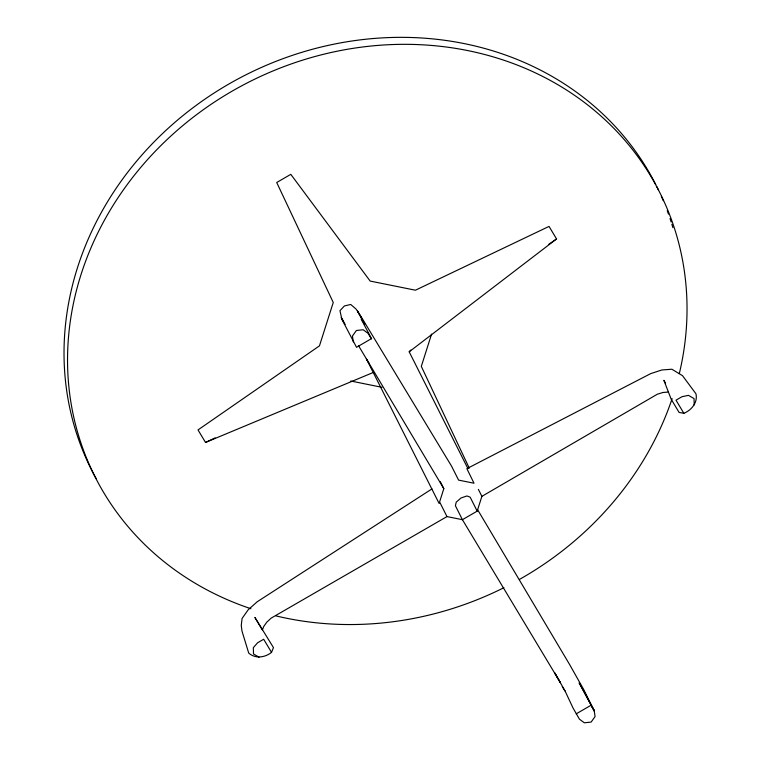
<?xml version="1.0" encoding="UTF-8"?>
<svg xmlns="http://www.w3.org/2000/svg" width="761" height="761" viewBox="0 0 761 761"><rect width="100%" height="100%" fill="white"/><g stroke="black" fill="none" stroke-linecap="round" stroke-linejoin="round"><path stroke-width="1.14" d="M431.563 334.136L421.309 366.393L469.271 468.148M440.315 481.694L443.815 488.676L439.116 503.459L366.421 358.916L369.446 363.967M431.963 488.895L257.142 601.808L248.172 609.818L242.093 618.417L241.256 625.371L241.988 631.097L248.723 653.1C255.335 658.978 265.009 657.609 271.534 652.377L273.465 647.601L254.887 617.428L262.393 629.965L263.715 626.503L266.759 622.203L271.173 618.113L446.983 516.586L462.412 519.696L477.185 511.135L481.884 496.353L657.333 394.217L662.983 392.476L668.006 392.096M665.599 383.202L663.868 380.31L671.221 399.297L679.088 412.424L683.873 413.309C691.53 410.189 697.961 402.464 695.963 393.798L682.522 375.687L671.877 369.228L661.851 369.979L650.684 373.632L466.864 468.662L474.017 483.225L458.588 480.115L451.568 466.16L361.228 316.89L355.986 308.995L350.707 304.467L344.4 305.951L339.967 310.688L341.879 319.316L356.529 347.301L371.292 338.74L368.077 333.366L363.197 329.76L356.395 330.493L352.457 335.991L353.304 341.927M361.599 318.773L361.218 319.278L371.653 338.883M467.929 468.595L409.19 351.81L410.759 350.06M409.19 351.81L556.548 238.944L549.033 226.407L415.43 290.207L370.169 281.075L290.807 174.336L276.709 182.507L333.251 302.478L319.458 345.855L198.012 429.927L205.527 442.455L373.194 372.5M548.776 244.319L556.548 238.944M576.248 713.828L591.012 705.266L594.227 710.631L595.073 716.577L591.135 722.075L584.334 722.798L579.463 719.193L573.033 708.006L565.052 690.998L556.339 675.616L554.731 672.886L560.372 682.607L462.412 519.696L455.401 505.742L456.21 502.174L461.023 497.97L466.95 495.953L470.165 497.18L477.185 511.135M205.527 442.455L215.144 437.87M350.735 381.004L382.07 387.33M259.054 657.2L253.508 653.984L253.327 647.659L257.627 642.76L263.667 639.25L271.534 652.377M565.052 690.998L562.255 686.698M683.873 413.309L676.006 400.181L682.046 396.681L688.486 395.359L694.032 398.574L694.203 404.909M358.441 345.551L443.815 488.676M343.582 321.513L341.223 317.556L345.152 324.405M477.432 509.413L569.494 664.324L583.516 689.209L594.436 711.278L579.14 682.817L594.227 710.631M478.374 489.371L481.884 496.353M439.963 502.631L446.983 516.586M250.902 608.714A316.129 283.159 -26.7 0 1 86.811 258.084A316.129 283.159 -26.7 0 1 465.589 50.15A316.129 283.159 -26.7 0 1 679.326 373.537M672.125 398.621A316.129 283.159 -26.7 0 1 519.421 579.444M503.906 587.701A316.129 283.159 -26.7 0 1 275.958 615.896M656.819 186.683A316.129 283.159 -26.7 0 1 658.379 189.889M661.376 196.376A316.129 283.159 -26.7 0 1 663.269 200.752M667.235 210.73A316.129 283.159 -26.7 0 1 668.462 214.088M670.022 218.597A316.129 283.159 -26.7 0 1 671.145 221.993M671.858 224.257A316.129 283.159 -26.7 0 1 672.886 227.672M96.181 478.631A316.129 283.159 -26.7 0 1 240.942 77.375A316.129 283.159 -26.7 0 1 655.754 184.562M362.759 320.391L357.565 311.097L364.662 324.186L362.759 320.391"/></g></svg>
